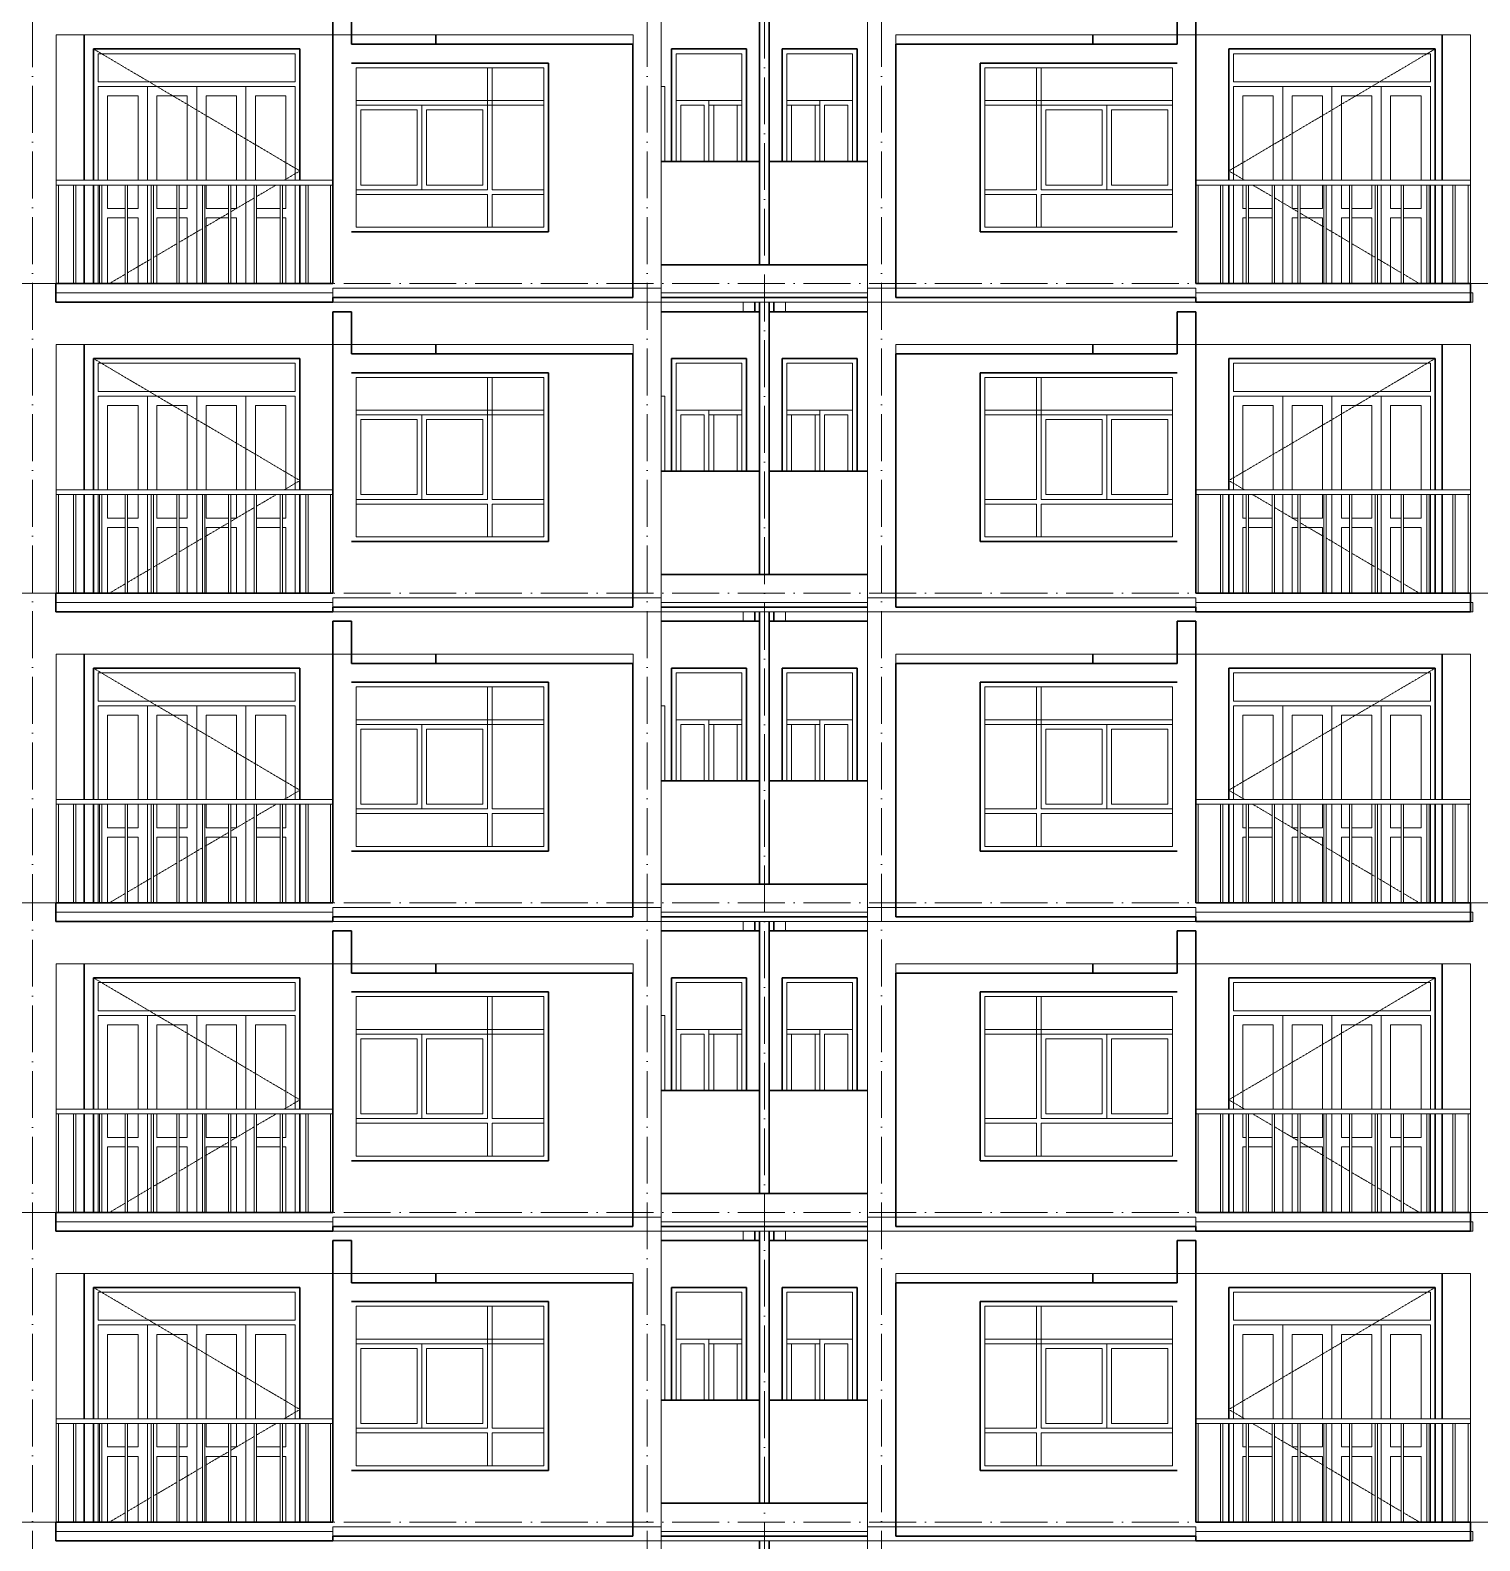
# Model space of a CAD drawing. Header units: millimetres. Extents: x -99196 to 12099, y -10111 to 93550.
# Drawn here: x -17026 to -1576, y 38200 to 54300 of the extents above; entities that cross this region are included whole.
import ezdxf

# ---------------------------------------------------------------- set-up
doc = ezdxf.new("R2010")
doc.units = ezdxf.units.MM
doc.linetypes.add('Dash 1_16__2_', pattern=[3.175, 1.5875, -1.5875])
doc.linetypes.add('Grid Line', pattern=[14, 10, -2, 0, -2])
for name, color, linetype, lineweight in [('CUA', 31, 'Continuous', 9), ('NET CAT', 3, 'Continuous', 5), ('NET CATConcrete', 3, 'Continuous', 5), ('NET THAY 1', 41, 'Continuous', 5), ('NET THAY 2', 55, 'Continuous', 5), ('NET-THAY', 2, 'Continuous', 15), ('TRUC', 225, 'Continuous', 5)]:
    doc.layers.add(name, color=color, linetype=linetype, lineweight=lineweight)

# ---------------------------------------------------------------- blocks, each defined once
blk = doc.blocks.new('ALC1807-ASCENT PLAZA-TANG DIEN HINH-TANG 5_rvt-5-MẶT ĐỨNG 14-1')
at = {"layer": 'NET-THAY', "color": 50, "lineweight": 35}
for p, q in [((-9251, 35300), (-9251, 38200)), ((-9151, 38200), (-9151, 35300))]:
    blk.add_line(p, q, dxfattribs=at)
blk = doc.blocks.new('CUA LO GIA - DB6-60239-MẶT ĐỨNG 14-1')
at = {"layer": 'CUA', "color": 90, "linetype": 'Dash 1_16__2_'}
for p, q in [((-4251, 23100), (-2051, 24400)), ((-4251, 23100), (-4081, 23000)), ((-3997, 22950), (-3789, 22828)), ((-3764, 22813), (-3514, 22665)), ((-3489, 22650), (-3239, 22503)), ((-3214, 22488), (-2964, 22340)), ((-2939, 22325), (-2689, 22178)), ((-2664, 22163), (-2414, 22015)), ((-2389, 22000), (-2220, 21900))]:
    blk.add_line(p, q, dxfattribs=at)
at = {"layer": 'CUA', "color": 90}
for p, q in [((-2051, 24400), (-4251, 24400)), ((-4251, 24400), (-4251, 23000)), ((-4201, 24050), (-4201, 24350)), ((-4201, 24350), (-2101, 24350)), ((-2101, 24350), (-2101, 24050)), ((-2051, 23000), (-2051, 24400)), ((-2101, 24050), (-4201, 24050)), ((-4201, 24000), (-2101, 24000)), ((-4201, 23000), (-4201, 24000)), ((-3676, 23000), (-3676, 24000)), ((-3151, 24000), (-3676, 24000)), ((-3151, 24000), (-3151, 23000)), ((-2626, 24000), (-3151, 24000)), ((-3151, 23000), (-3151, 24000)), ((-2626, 24000), (-2626, 23000)), ((-2101, 24000), (-2101, 23000)), ((-4101, 23900), (-4101, 23000)), ((-4101, 23900), (-3776, 23900)), ((-3776, 23000), (-3776, 23900)), ((-3576, 23900), (-3251, 23900)), ((-3576, 23900), (-3576, 23000)), ((-3251, 23000), (-3251, 23900)), ((-3051, 23900), (-3051, 23000)), ((-3051, 23900), (-2726, 23900)), ((-2726, 23000), (-2726, 23900)), ((-2526, 23900), (-2201, 23900)), ((-2526, 23900), (-2526, 23000)), ((-2201, 23000), (-2201, 23900)), ((-4251, 22950), (-4251, 21900)), ((-4201, 21900), (-4201, 22950)), ((-4101, 22950), (-4101, 22700)), ((-3676, 21900), (-3676, 22950)), ((-3576, 22950), (-3576, 22700)), ((-3251, 22700), (-3251, 22950)), ((-3151, 22950), (-3151, 21900)), ((-3151, 21900), (-3151, 22950)), ((-3051, 22950), (-3051, 22700)), ((-2726, 22700), (-2726, 22950)), ((-2626, 22950), (-2626, 21900)), ((-2526, 22950), (-2526, 22700)), ((-2201, 22700), (-2201, 22950)), ((-2101, 22950), (-2101, 21900)), ((-2051, 21900), (-2051, 22950)), ((-4101, 22700), (-4064, 22700)), ((-4064, 22600), (-4101, 22600)), ((-4101, 22600), (-4101, 21900)), ((-4039, 22700), (-3789, 22700)), ((-3789, 22600), (-4039, 22600)), ((-3576, 22700), (-3514, 22700)), ((-3576, 22600), (-3576, 21900)), ((-3514, 22600), (-3576, 22600)), ((-3489, 22700), (-3251, 22700)), ((-3251, 22600), (-3489, 22600)), ((-3251, 21900), (-3251, 22600)), ((-3051, 22700), (-2964, 22700)), ((-2964, 22600), (-3051, 22600)), ((-3051, 22600), (-3051, 21900)), ((-2939, 22700), (-2726, 22700)), ((-2726, 22600), (-2939, 22600)), ((-2726, 21900), (-2726, 22600)), ((-2526, 22700), (-2414, 22700)), ((-2526, 22600), (-2526, 21900)), ((-2414, 22600), (-2526, 22600)), ((-2389, 22700), (-2201, 22700)), ((-2201, 22600), (-2389, 22600)), ((-2201, 21900), (-2201, 22600))]:
    blk.add_line(p, q, dxfattribs=at)
blk = doc.blocks.new('X-PHONG NGU 2 - X-PHONG NGU 2_Recovery_-201132-MẶT ĐỨNG 14-1')
at = {"layer": 'CUA', "color": 90}
for p, q in [((-6851, 24200), (-4851, 24200)), ((-6851, 24200), (-6851, 22500)), ((-6251, 24200), (-6301, 24200)), ((-6301, 22900), (-6301, 24200)), ((-6251, 24200), (-6251, 22900)), ((-4851, 22500), (-4851, 24200)), ((-4851, 23850), (-6851, 23850)), ((-6851, 23850), (-6851, 23800)), ((-4851, 23800), (-4851, 23850)), ((-6851, 23800), (-4851, 23800)), ((-6201, 23750), (-6201, 22950)), ((-6201, 23750), (-5601, 23750)), ((-5601, 22950), (-5601, 23750)), ((-5551, 22900), (-5551, 23800)), ((-4851, 23800), (-5551, 23800)), ((-5501, 23750), (-4901, 23750)), ((-5501, 23750), (-5501, 22950)), ((-4901, 22950), (-4901, 23750)), ((-4851, 23800), (-4851, 22900)), ((-6851, 22900), (-6301, 22900)), ((-6851, 22850), (-6851, 22900)), ((-6251, 22900), (-4851, 22900)), ((-6201, 22950), (-5601, 22950)), ((-4851, 22900), (-5551, 22900)), ((-5501, 22950), (-4901, 22950)), ((-4851, 22900), (-4851, 22850)), ((-6301, 22850), (-6851, 22850)), ((-6301, 22500), (-6301, 22850)), ((-6251, 22850), (-6251, 22500)), ((-4851, 22850), (-6251, 22850)), ((-6851, 22500), (-4851, 22500)), ((-6251, 22500), (-6301, 22500))]:
    blk.add_line(p, q, dxfattribs=at)
blk = doc.blocks.new('X-PHONG NGU 1 - X-PHONG NGU 850-201135-MẶT ĐỨNG 14-1')
at = {"layer": 'CUA', "color": 90}
for p, q in [((-8211, 24400), (-9011, 24400)), ((-9011, 23200), (-9011, 24400)), ((-8961, 24350), (-8961, 23200)), ((-8961, 24350), (-8261, 24350)), ((-8261, 23200), (-8261, 24350)), ((-8211, 24400), (-8211, 23200)), ((-8961, 23850), (-8611, 23850)), ((-8611, 23200), (-8611, 23850)), ((-8261, 23850), (-8611, 23850)), ((-8261, 23850), (-8261, 23200)), ((-8961, 23800), (-8611, 23800)), ((-8911, 23800), (-8911, 23200)), ((-8911, 23800), (-8661, 23800)), ((-8661, 23200), (-8661, 23800)), ((-8561, 23800), (-8311, 23800)), ((-8561, 23800), (-8561, 23200)), ((-8311, 23200), (-8311, 23800))]:
    blk.add_line(p, q, dxfattribs=at)
blk = doc.blocks.new('Railing - 25mm-V356-MẶT ĐỨNG 14-1')
at = {"layer": 'NET THAY 2', "color": 90, "lineweight": 9}
for p, q in [((-1864, 21900), (-1864, 22950)), ((-1839, 21900), (-1839, 22950))]:
    blk.add_line(p, q, dxfattribs=at)
blk = doc.blocks.new('Railing - 25mm-V357-MẶT ĐỨNG 14-1')
at = {"layer": 'NET THAY 2', "color": 90, "lineweight": 9}
blk.add_line((-1701, 21900), (-1701, 22950), dxfattribs=at)
blk = doc.blocks.new('Railing - 25mm-V358-MẶT ĐỨNG 14-1')
at = {"layer": 'NET THAY 2', "color": 90, "lineweight": 9}
blk.add_line((-4577, 21900), (-4577, 22950), dxfattribs=at)
blk = doc.blocks.new('Railing - Railing-V369-MẶT ĐỨNG 14-1')
for name, p in [('Railing - 25mm-V358-MẶT ĐỨNG 14-1', (0, 3300)), ('Railing - 25mm-V356-MẶT ĐỨNG 14-1', (-2475, 3300)), ('Railing - 25mm-V356-MẶT ĐỨNG 14-1', (-2200, 3300)), ('Railing - 25mm-V356-MẶT ĐỨNG 14-1', (-1925, 3300)), ('Railing - 25mm-V356-MẶT ĐỨNG 14-1', (-1650, 3300)), ('Railing - 25mm-V356-MẶT ĐỨNG 14-1', (-1375, 3300)), ('Railing - 25mm-V356-MẶT ĐỨNG 14-1', (-1100, 3300)), ('Railing - 25mm-V356-MẶT ĐỨNG 14-1', (-825, 3300)), ('Railing - 25mm-V356-MẶT ĐỨNG 14-1', (-550, 3300)), ('Railing - 25mm-V356-MẶT ĐỨNG 14-1', (-275, 3300)), ('Railing - 25mm-V356-MẶT ĐỨNG 14-1', (0, 3300)), ('Railing - 25mm-V357-MẶT ĐỨNG 14-1', (0, 3300))]:
    blk.add_blockref(name, p)
blk = doc.blocks.new('Top Rail Type - Top Rail_Internal_-208136-MẶT ĐỨNG 14-1')
at = {"layer": 'NET THAY 1', "color": 90, "lineweight": 9}
for p, q in [((-1676, 23000), (-4601, 23000)), ((-1676, 22950), (-4601, 22950))]:
    blk.add_line(p, q, dxfattribs=at)
blk = doc.blocks.new('CUA LO GIA - DB6-202766-MẶT ĐỨNG 14-1')
at = {"layer": 'CUA', "color": 90, "linetype": 'Dash 1_16__2_'}
for p, q in [((-14151, 23100), (-16351, 24400)), ((-14151, 23100), (-14320, 23000)), ((-14404, 22950), (-14613, 22827)), ((-14638, 22812), (-14888, 22664)), ((-14913, 22649), (-15163, 22502)), ((-15188, 22487), (-15438, 22339)), ((-15463, 22324), (-15713, 22177)), ((-15738, 22162), (-15988, 22014)), ((-16013, 21999), (-16181, 21900))]:
    blk.add_line(p, q, dxfattribs=at)
at = {"layer": 'CUA', "color": 90}
for p, q in [((-16351, 24400), (-16351, 23000)), ((-14151, 24400), (-16351, 24400)), ((-16301, 24050), (-16301, 24350)), ((-16301, 24350), (-14201, 24350)), ((-14201, 24350), (-14201, 24050)), ((-14151, 23000), (-14151, 24400)), ((-14201, 24050), (-16301, 24050)), ((-16301, 23000), (-16301, 24000)), ((-16301, 24000), (-14201, 24000)), ((-15776, 23000), (-15776, 24000)), ((-15251, 24000), (-15776, 24000)), ((-14726, 24000), (-15251, 24000)), ((-15251, 23000), (-15251, 24000)), ((-15251, 24000), (-15251, 23000)), ((-14726, 24000), (-14726, 23000)), ((-14201, 24000), (-14201, 23000)), ((-16201, 23900), (-16201, 23000)), ((-16201, 23900), (-15876, 23900)), ((-15876, 23000), (-15876, 23900)), ((-15676, 23900), (-15351, 23900)), ((-15676, 23900), (-15676, 23000)), ((-15351, 23000), (-15351, 23900)), ((-15151, 23900), (-15151, 23000)), ((-15151, 23900), (-14826, 23900)), ((-14826, 23000), (-14826, 23900)), ((-14626, 23900), (-14301, 23900)), ((-14626, 23900), (-14626, 23000)), ((-14301, 23000), (-14301, 23900)), ((-16351, 22950), (-16351, 21900)), ((-16301, 21900), (-16301, 22950)), ((-16201, 22950), (-16201, 22700)), ((-15876, 22700), (-15876, 22950)), ((-15776, 21900), (-15776, 22950)), ((-15676, 22950), (-15676, 22700)), ((-15351, 22700), (-15351, 22950)), ((-15251, 21900), (-15251, 22950)), ((-15251, 22950), (-15251, 21900)), ((-15151, 22950), (-15151, 22700)), ((-14826, 22700), (-14826, 22950)), ((-14726, 22950), (-14726, 21900)), ((-14301, 22700), (-14301, 22950)), ((-14201, 22950), (-14201, 21900)), ((-14151, 21900), (-14151, 22950)), ((-16201, 22700), (-16013, 22700)), ((-16013, 22600), (-16201, 22600)), ((-16201, 22600), (-16201, 21900)), ((-15988, 22700), (-15876, 22700)), ((-15876, 22600), (-15988, 22600)), ((-15876, 21900), (-15876, 22600)), ((-15676, 22700), (-15463, 22700)), ((-15676, 22600), (-15676, 21900)), ((-15463, 22600), (-15676, 22600)), ((-15438, 22700), (-15351, 22700)), ((-15351, 22600), (-15438, 22600)), ((-15351, 21900), (-15351, 22600)), ((-15151, 22700), (-14913, 22700)), ((-14913, 22600), (-15151, 22600)), ((-15151, 22600), (-15151, 21900)), ((-14888, 22700), (-14826, 22700)), ((-14826, 22600), (-14888, 22600)), ((-14826, 21900), (-14826, 22600)), ((-14613, 22700), (-14363, 22700)), ((-14363, 22600), (-14613, 22600)), ((-14338, 22700), (-14301, 22700)), ((-14301, 22600), (-14338, 22600)), ((-14301, 21900), (-14301, 22600))]:
    blk.add_line(p, q, dxfattribs=at)
blk = doc.blocks.new('X-PHONG NGU 2 - X-PHONG NGU 2_Recovery_-V359-MẶT ĐỨNG 14-1')
at = {"layer": 'CUA', "color": 90}
for p, q in [((-13551, 24200), (-13551, 22500)), ((-13551, 24200), (-11551, 24200)), ((-12101, 24200), (-12151, 24200)), ((-12151, 22900), (-12151, 24200)), ((-12101, 24200), (-12101, 22900)), ((-11551, 22500), (-11551, 24200)), ((-13551, 23850), (-13551, 23800)), ((-11551, 23850), (-13551, 23850)), ((-11551, 23800), (-11551, 23850)), ((-13551, 23800), (-11551, 23800)), ((-12851, 23800), (-13551, 23800)), ((-13551, 22900), (-13551, 23800)), ((-13501, 23750), (-13501, 22950)), ((-13501, 23750), (-12901, 23750)), ((-12901, 22950), (-12901, 23750)), ((-12851, 23800), (-12851, 22900)), ((-12801, 23750), (-12201, 23750)), ((-12801, 23750), (-12801, 22950)), ((-12201, 22950), (-12201, 23750)), ((-13551, 22900), (-12151, 22900)), ((-13551, 22850), (-13551, 22900)), ((-12851, 22900), (-13551, 22900)), ((-13501, 22950), (-12901, 22950)), ((-12801, 22950), (-12201, 22950)), ((-12101, 22900), (-11551, 22900)), ((-11551, 22900), (-11551, 22850)), ((-12151, 22850), (-13551, 22850)), ((-12151, 22500), (-12151, 22850)), ((-12101, 22850), (-12101, 22500)), ((-11551, 22850), (-12101, 22850)), ((-13551, 22500), (-11551, 22500)), ((-12101, 22500), (-12151, 22500))]:
    blk.add_line(p, q, dxfattribs=at)
blk = doc.blocks.new('X-PHONG NGU 1 - X-PHONG NGU 850-202769-MẶT ĐỨNG 14-1')
at = {"layer": 'CUA', "color": 90}
for p, q in [((-10191, 23200), (-10191, 24400)), ((-9391, 24400), (-10191, 24400)), ((-10141, 24350), (-10141, 23200)), ((-10141, 24350), (-9441, 24350)), ((-9441, 23200), (-9441, 24350)), ((-9391, 24400), (-9391, 23200)), ((-9791, 23850), (-10141, 23850)), ((-10141, 23200), (-10141, 23850)), ((-9791, 23850), (-9791, 23200)), ((-9791, 23850), (-9441, 23850)), ((-10091, 23800), (-10091, 23200)), ((-10091, 23800), (-9841, 23800)), ((-9841, 23200), (-9841, 23800)), ((-9791, 23800), (-9441, 23800)), ((-9741, 23800), (-9491, 23800)), ((-9741, 23800), (-9741, 23200)), ((-9491, 23200), (-9491, 23800))]:
    blk.add_line(p, q, dxfattribs=at)
blk = doc.blocks.new('Railing - Railing-227105-MẶT ĐỨNG 14-1')
at = {"extrusion": (0, 0, -1), "zscale": -1}
for name, p in [('Railing - 25mm-V357-MẶT ĐỨNG 14-1', (18426, 0)), ('Railing - 25mm-V356-MẶT ĐỨNG 14-1', (18402, 0)), ('Railing - 25mm-V356-MẶT ĐỨNG 14-1', (18127, 0)), ('Railing - 25mm-V356-MẶT ĐỨNG 14-1', (17852, 0)), ('Railing - 25mm-V356-MẶT ĐỨNG 14-1', (17577, 0)), ('Railing - 25mm-V356-MẶT ĐỨNG 14-1', (17302, 0)), ('Railing - 25mm-V356-MẶT ĐỨNG 14-1', (17027, 0)), ('Railing - 25mm-V356-MẶT ĐỨNG 14-1', (16752, 0)), ('Railing - 25mm-V356-MẶT ĐỨNG 14-1', (16477, 0)), ('Railing - 25mm-V356-MẶT ĐỨNG 14-1', (16202, 0)), ('Railing - 25mm-V356-MẶT ĐỨNG 14-1', (15927, 0)), ('Railing - 25mm-V358-MẶT ĐỨNG 14-1', (18402, 0))]:
    blk.add_blockref(name, p, dxfattribs=at)
blk = doc.blocks.new('Top Rail Type - Top Rail_Internal_-227106-MẶT ĐỨNG 14-1')
at = {"layer": 'NET THAY 1', "color": 90, "lineweight": 9}
for p, q in [((-13801, 23000), (-16751, 23000)), ((-16751, 22950), (-13801, 22950))]:
    blk.add_line(p, q, dxfattribs=at)
blk = doc.blocks.new('CUA SAN PHOI LUA - CUA SAN PHOI LUA-202767-MẶT ĐỨNG 14-1')
at = {"layer": 'CUA', "color": 90}
for q in [(-10301, 24000), (-10261, 23200)]:
    blk.add_line((-10261, 24000), q, dxfattribs=at)
blk = doc.blocks.new('ALC1807-ASCENT PLAZA-TANG DIEN HINH-TANG 5_rvt-6-MẶT ĐỨNG 14-1')
at = {"layer": 'NET-THAY', "color": 50, "lineweight": 35}
for p, q in [((-13801, 38400), (-13801, 41400)), ((-13801, 41400), (-13601, 41400)), ((-13601, 41400), (-13601, 40950)), ((-9301, 41400), (-10301, 41400)), ((-9301, 41400), (-9301, 41500)), ((-9301, 41400), (-9251, 41400)), ((-9251, 38600), (-9251, 41500)), ((-9151, 41500), (-9151, 38600)), ((-9151, 41400), (-9101, 41400)), ((-9101, 41500), (-9101, 41400)), ((-8101, 41400), (-9101, 41400)), ((-4801, 40950), (-4801, 41400)), ((-4801, 41400), (-4601, 41400)), ((-4601, 41400), (-4601, 38400)), ((-16451, 39500), (-16451, 41050)), ((-16351, 39500), (-16351, 40900)), ((-16351, 40900), (-14151, 40900)), ((-14151, 40900), (-14151, 39500)), ((-10601, 40950), (-13601, 40950)), ((-12701, 41050), (-12701, 40950)), ((-10601, 38250), (-10601, 40950)), ((-10191, 40900), (-9391, 40900)), ((-10191, 39700), (-10191, 40900)), ((-9391, 40900), (-9391, 39700)), ((-9011, 40900), (-8211, 40900)), ((-9011, 39700), (-9011, 40900)), ((-8211, 40900), (-8211, 39700)), ((-4801, 40950), (-7801, 40950)), ((-7801, 40950), (-7801, 38250)), ((-5701, 40950), (-5701, 41050)), ((-4251, 39500), (-4251, 40900)), ((-4251, 40900), (-2051, 40900)), ((-2051, 40900), (-2051, 39500)), ((-1976, 41050), (-1976, 39500)), ((-13601, 40750), (-11501, 40750)), ((-11501, 40750), (-11501, 38950)), ((-6901, 38950), (-6901, 40750)), ((-6901, 40750), (-4801, 40750)), ((-9251, 39700), (-10301, 39700)), ((-8101, 39700), (-9141, 39700)), ((-16451, 38400), (-16451, 39450)), ((-16351, 38400), (-16351, 39450)), ((-14151, 39450), (-14151, 38400)), ((-4251, 38400), (-4251, 39450)), ((-2051, 39450), (-2051, 38400)), ((-1976, 39450), (-1976, 38400)), ((-11501, 38950), (-13601, 38950)), ((-4801, 38950), (-6901, 38950)), ((-9251, 38600), (-10301, 38600)), ((-8101, 38600), (-9251, 38600)), ((-13801, 38400), (-16751, 38400)), ((-16751, 38400), (-16751, 38200)), ((-1676, 38400), (-4601, 38400)), ((-1676, 38200), (-1676, 38400)), ((-16751, 38200), (-13801, 38200)), ((-13601, 38250), (-13801, 38250)), ((-13801, 38200), (-13801, 38250)), ((-13601, 38250), (-10601, 38250)), ((-10301, 38250), (-9251, 38250)), ((-9251, 38250), (-8101, 38250)), ((-7801, 38250), (-4801, 38250)), ((-4601, 38250), (-4801, 38250)), ((-4601, 38250), (-4601, 38200)), ((-4601, 38200), (-1676, 38200))]:
    blk.add_line(p, q, dxfattribs=at)
at = {"color": 50, "lineweight": 35}
for name, p in [('CUA LO GIA - DB6-202766-MẶT ĐỨNG 14-1', (0, 16500)), ('X-PHONG NGU 1 - X-PHONG NGU 850-202769-MẶT ĐỨNG 14-1', (0, 16500)), ('X-PHONG NGU 1 - X-PHONG NGU 850-201135-MẶT ĐỨNG 14-1', (0, 16500)), ('CUA LO GIA - DB6-60239-MẶT ĐỨNG 14-1', (0, 16500)), ('X-PHONG NGU 2 - X-PHONG NGU 2_Recovery_-V359-MẶT ĐỨNG 14-1', (0, 16500)), ('X-PHONG NGU 2 - X-PHONG NGU 2_Recovery_-201132-MẶT ĐỨNG 14-1', (0, 16500)), ('CUA SAN PHOI LUA - CUA SAN PHOI LUA-202767-MẶT ĐỨNG 14-1', (0, 16500)), ('Top Rail Type - Top Rail_Internal_-227106-MẶT ĐỨNG 14-1', (0, 16500)), ('Railing - Railing-227105-MẶT ĐỨNG 14-1', (0, 16500)), ('Top Rail Type - Top Rail_Internal_-208136-MẶT ĐỨNG 14-1', (0, 16500)), ('Railing - Railing-V369-MẶT ĐỨNG 14-1', (0, 13200))]:
    blk.add_blockref(name, p, dxfattribs=at)
blk = doc.blocks.new('ALC1807-ASCENT PLAZA-TANG DIEN HINH-TANG 5_rvt-7-MẶT ĐỨNG 14-1')
at = {"layer": 'NET-THAY', "color": 50, "lineweight": 35}
for p, q in [((-9301, 44700), (-9301, 44800)), ((-9251, 41900), (-9251, 44800)), ((-9151, 44800), (-9151, 41900)), ((-9101, 44800), (-9101, 44700)), ((-13801, 41700), (-13801, 44700)), ((-13801, 44700), (-13601, 44700)), ((-13601, 44700), (-13601, 44250)), ((-9301, 44700), (-10301, 44700)), ((-9301, 44700), (-9251, 44700)), ((-9151, 44700), (-9101, 44700)), ((-8101, 44700), (-9101, 44700)), ((-4801, 44250), (-4801, 44700)), ((-4801, 44700), (-4601, 44700)), ((-4601, 44700), (-4601, 41700)), ((-16451, 42800), (-16451, 44350)), ((-12701, 44350), (-12701, 44250)), ((-5701, 44250), (-5701, 44350)), ((-1976, 44350), (-1976, 42800)), ((-16351, 42800), (-16351, 44200)), ((-16351, 44200), (-14151, 44200)), ((-14151, 44200), (-14151, 42800)), ((-10601, 44250), (-13601, 44250)), ((-10601, 41550), (-10601, 44250)), ((-10191, 44200), (-9391, 44200)), ((-10191, 43000), (-10191, 44200)), ((-9391, 44200), (-9391, 43000)), ((-9011, 44200), (-8211, 44200)), ((-9011, 43000), (-9011, 44200)), ((-8211, 44200), (-8211, 43000)), ((-4801, 44250), (-7801, 44250)), ((-7801, 44250), (-7801, 41550)), ((-4251, 42800), (-4251, 44200)), ((-4251, 44200), (-2051, 44200)), ((-2051, 44200), (-2051, 42800)), ((-13601, 44050), (-11501, 44050)), ((-11501, 44050), (-11501, 42250)), ((-6901, 42250), (-6901, 44050)), ((-6901, 44050), (-4801, 44050)), ((-9251, 43000), (-10301, 43000)), ((-8101, 43000), (-9141, 43000)), ((-16451, 41700), (-16451, 42750)), ((-16351, 41700), (-16351, 42750)), ((-14151, 42750), (-14151, 41700)), ((-4251, 41700), (-4251, 42750)), ((-2051, 42750), (-2051, 41700)), ((-1976, 42750), (-1976, 41700)), ((-11501, 42250), (-13601, 42250)), ((-4801, 42250), (-6901, 42250)), ((-9251, 41900), (-10301, 41900)), ((-8101, 41900), (-9251, 41900)), ((-13801, 41700), (-16751, 41700)), ((-16751, 41700), (-16751, 41500)), ((-1676, 41700), (-4601, 41700)), ((-1676, 41500), (-1676, 41700)), ((-13601, 41550), (-13801, 41550)), ((-13801, 41500), (-13801, 41550)), ((-13601, 41550), (-10601, 41550)), ((-10301, 41550), (-9251, 41550)), ((-9251, 41550), (-8101, 41550)), ((-7801, 41550), (-4801, 41550)), ((-4601, 41550), (-4801, 41550)), ((-4601, 41550), (-4601, 41500)), ((-16751, 41500), (-13801, 41500)), ((-4601, 41500), (-1676, 41500))]:
    blk.add_line(p, q, dxfattribs=at)
at = {"color": 50, "lineweight": 35}
for name, p in [('CUA LO GIA - DB6-202766-MẶT ĐỨNG 14-1', (0, 19800)), ('X-PHONG NGU 1 - X-PHONG NGU 850-202769-MẶT ĐỨNG 14-1', (0, 19800)), ('X-PHONG NGU 1 - X-PHONG NGU 850-201135-MẶT ĐỨNG 14-1', (0, 19800)), ('CUA LO GIA - DB6-60239-MẶT ĐỨNG 14-1', (0, 19800)), ('X-PHONG NGU 2 - X-PHONG NGU 2_Recovery_-V359-MẶT ĐỨNG 14-1', (0, 19800)), ('X-PHONG NGU 2 - X-PHONG NGU 2_Recovery_-201132-MẶT ĐỨNG 14-1', (0, 19800)), ('CUA SAN PHOI LUA - CUA SAN PHOI LUA-202767-MẶT ĐỨNG 14-1', (0, 19800)), ('Top Rail Type - Top Rail_Internal_-227106-MẶT ĐỨNG 14-1', (0, 19800)), ('Railing - Railing-227105-MẶT ĐỨNG 14-1', (0, 19800)), ('Top Rail Type - Top Rail_Internal_-208136-MẶT ĐỨNG 14-1', (0, 19800)), ('Railing - Railing-V369-MẶT ĐỨNG 14-1', (0, 16500))]:
    blk.add_blockref(name, p, dxfattribs=at)
blk = doc.blocks.new('ALC1807-ASCENT PLAZA-TANG DIEN HINH-TANG 5_rvt-8-MẶT ĐỨNG 14-1')
at = {"layer": 'NET-THAY', "color": 50, "lineweight": 35}
for p, q in [((-13801, 45000), (-13801, 48000)), ((-13801, 48000), (-13601, 48000)), ((-13601, 48000), (-13601, 47550)), ((-9301, 48000), (-10301, 48000)), ((-9301, 48000), (-9301, 48100)), ((-9301, 48000), (-9251, 48000)), ((-9251, 45200), (-9251, 48100)), ((-9151, 48100), (-9151, 45200)), ((-9151, 48000), (-9101, 48000)), ((-9101, 48100), (-9101, 48000)), ((-8101, 48000), (-9101, 48000)), ((-4801, 47550), (-4801, 48000)), ((-4801, 48000), (-4601, 48000)), ((-4601, 48000), (-4601, 45000)), ((-16451, 46100), (-16451, 47650)), ((-16351, 46100), (-16351, 47500)), ((-16351, 47500), (-14151, 47500)), ((-14151, 47500), (-14151, 46100)), ((-10601, 47550), (-13601, 47550)), ((-12701, 47650), (-12701, 47550)), ((-10601, 44850), (-10601, 47550)), ((-10191, 47500), (-9391, 47500)), ((-10191, 46300), (-10191, 47500)), ((-9391, 47500), (-9391, 46300)), ((-9011, 47500), (-8211, 47500)), ((-9011, 46300), (-9011, 47500)), ((-8211, 47500), (-8211, 46300)), ((-4801, 47550), (-7801, 47550)), ((-7801, 47550), (-7801, 44850)), ((-5701, 47550), (-5701, 47650)), ((-4251, 46100), (-4251, 47500)), ((-4251, 47500), (-2051, 47500)), ((-2051, 47500), (-2051, 46100)), ((-1976, 47650), (-1976, 46100)), ((-13601, 47350), (-11501, 47350)), ((-11501, 47350), (-11501, 45550)), ((-6901, 45550), (-6901, 47350)), ((-6901, 47350), (-4801, 47350)), ((-9251, 46300), (-10301, 46300)), ((-8101, 46300), (-9141, 46300)), ((-16451, 45000), (-16451, 46050)), ((-16351, 45000), (-16351, 46050)), ((-14151, 46050), (-14151, 45000)), ((-4251, 45000), (-4251, 46050)), ((-2051, 46050), (-2051, 45000)), ((-1976, 46050), (-1976, 45000)), ((-11501, 45550), (-13601, 45550)), ((-4801, 45550), (-6901, 45550)), ((-9251, 45200), (-10301, 45200)), ((-8101, 45200), (-9251, 45200)), ((-13801, 45000), (-16751, 45000)), ((-16751, 45000), (-16751, 44800)), ((-1676, 45000), (-4601, 45000)), ((-1676, 44800), (-1676, 45000)), ((-16751, 44800), (-13801, 44800)), ((-13601, 44850), (-13801, 44850)), ((-13801, 44800), (-13801, 44850)), ((-13601, 44850), (-10601, 44850)), ((-10301, 44850), (-9251, 44850)), ((-9251, 44850), (-8101, 44850)), ((-7801, 44850), (-4801, 44850)), ((-4601, 44850), (-4801, 44850)), ((-4601, 44850), (-4601, 44800)), ((-4601, 44800), (-1676, 44800))]:
    blk.add_line(p, q, dxfattribs=at)
at = {"color": 50, "lineweight": 35}
for name, p in [('CUA LO GIA - DB6-202766-MẶT ĐỨNG 14-1', (0, 23100)), ('X-PHONG NGU 1 - X-PHONG NGU 850-202769-MẶT ĐỨNG 14-1', (0, 23100)), ('X-PHONG NGU 1 - X-PHONG NGU 850-201135-MẶT ĐỨNG 14-1', (0, 23100)), ('CUA LO GIA - DB6-60239-MẶT ĐỨNG 14-1', (0, 23100)), ('X-PHONG NGU 2 - X-PHONG NGU 2_Recovery_-V359-MẶT ĐỨNG 14-1', (0, 23100)), ('X-PHONG NGU 2 - X-PHONG NGU 2_Recovery_-201132-MẶT ĐỨNG 14-1', (0, 23100)), ('CUA SAN PHOI LUA - CUA SAN PHOI LUA-202767-MẶT ĐỨNG 14-1', (0, 23100)), ('Top Rail Type - Top Rail_Internal_-227106-MẶT ĐỨNG 14-1', (0, 23100)), ('Railing - Railing-227105-MẶT ĐỨNG 14-1', (0, 23100)), ('Top Rail Type - Top Rail_Internal_-208136-MẶT ĐỨNG 14-1', (0, 23100)), ('Railing - Railing-V369-MẶT ĐỨNG 14-1', (0, 19800))]:
    blk.add_blockref(name, p, dxfattribs=at)
blk = doc.blocks.new('ALC1807-ASCENT PLAZA-TANG DIEN HINH-TANG 5_rvt-9-MẶT ĐỨNG 14-1')
at = {"layer": 'NET-THAY', "color": 50, "lineweight": 35}
for p, q in [((-9301, 51300), (-9301, 51400)), ((-9251, 48500), (-9251, 51400)), ((-9151, 51400), (-9151, 48500)), ((-9101, 51400), (-9101, 51300)), ((-13801, 48300), (-13801, 51300)), ((-13801, 51300), (-13601, 51300)), ((-13601, 51300), (-13601, 50850)), ((-9301, 51300), (-10301, 51300)), ((-9301, 51300), (-9251, 51300)), ((-9151, 51300), (-9101, 51300)), ((-8101, 51300), (-9101, 51300)), ((-4801, 50850), (-4801, 51300)), ((-4801, 51300), (-4601, 51300)), ((-4601, 51300), (-4601, 48300)), ((-16451, 49400), (-16451, 50950)), ((-12701, 50950), (-12701, 50850)), ((-5701, 50850), (-5701, 50950)), ((-1976, 50950), (-1976, 49400)), ((-16351, 49400), (-16351, 50800)), ((-16351, 50800), (-14151, 50800)), ((-14151, 50800), (-14151, 49400)), ((-10601, 50850), (-13601, 50850)), ((-10601, 48150), (-10601, 50850)), ((-10191, 50800), (-9391, 50800)), ((-10191, 49600), (-10191, 50800)), ((-9391, 50800), (-9391, 49600)), ((-9011, 50800), (-8211, 50800)), ((-9011, 49600), (-9011, 50800)), ((-8211, 50800), (-8211, 49600)), ((-4801, 50850), (-7801, 50850)), ((-7801, 50850), (-7801, 48150)), ((-4251, 49400), (-4251, 50800)), ((-4251, 50800), (-2051, 50800)), ((-2051, 50800), (-2051, 49400)), ((-13601, 50650), (-11501, 50650)), ((-11501, 50650), (-11501, 48850)), ((-6901, 48850), (-6901, 50650)), ((-6901, 50650), (-4801, 50650)), ((-9251, 49600), (-10301, 49600)), ((-8101, 49600), (-9141, 49600)), ((-16451, 48300), (-16451, 49350)), ((-16351, 48300), (-16351, 49350)), ((-14151, 49350), (-14151, 48300)), ((-4251, 48300), (-4251, 49350)), ((-2051, 49350), (-2051, 48300)), ((-1976, 49350), (-1976, 48300)), ((-11501, 48850), (-13601, 48850)), ((-4801, 48850), (-6901, 48850)), ((-9251, 48500), (-10301, 48500)), ((-8101, 48500), (-9251, 48500)), ((-13801, 48300), (-16751, 48300)), ((-16751, 48300), (-16751, 48100)), ((-13601, 48150), (-13801, 48150)), ((-13801, 48100), (-13801, 48150)), ((-13601, 48150), (-10601, 48150)), ((-10301, 48150), (-9251, 48150)), ((-9251, 48150), (-8101, 48150)), ((-7801, 48150), (-4801, 48150)), ((-4601, 48150), (-4801, 48150)), ((-1676, 48300), (-4601, 48300)), ((-4601, 48150), (-4601, 48100)), ((-1676, 48100), (-1676, 48300)), ((-16751, 48100), (-13801, 48100)), ((-4601, 48100), (-1676, 48100))]:
    blk.add_line(p, q, dxfattribs=at)
at = {"color": 50, "lineweight": 35}
for name, p in [('CUA LO GIA - DB6-202766-MẶT ĐỨNG 14-1', (0, 26400)), ('X-PHONG NGU 1 - X-PHONG NGU 850-202769-MẶT ĐỨNG 14-1', (0, 26400)), ('X-PHONG NGU 1 - X-PHONG NGU 850-201135-MẶT ĐỨNG 14-1', (0, 26400)), ('CUA LO GIA - DB6-60239-MẶT ĐỨNG 14-1', (0, 26400)), ('X-PHONG NGU 2 - X-PHONG NGU 2_Recovery_-V359-MẶT ĐỨNG 14-1', (0, 26400)), ('X-PHONG NGU 2 - X-PHONG NGU 2_Recovery_-201132-MẶT ĐỨNG 14-1', (0, 26400)), ('CUA SAN PHOI LUA - CUA SAN PHOI LUA-202767-MẶT ĐỨNG 14-1', (0, 26400)), ('Top Rail Type - Top Rail_Internal_-227106-MẶT ĐỨNG 14-1', (0, 26400)), ('Railing - Railing-227105-MẶT ĐỨNG 14-1', (0, 26400)), ('Top Rail Type - Top Rail_Internal_-208136-MẶT ĐỨNG 14-1', (0, 26400)), ('Railing - Railing-V369-MẶT ĐỨNG 14-1', (0, 23100))]:
    blk.add_blockref(name, p, dxfattribs=at)
blk = doc.blocks.new('CUA LO GIA - DB6-V370-MẶT ĐỨNG 14-1')
at = {"layer": 'CUA', "color": 90, "linetype": 'Dash 1_16__2_'}
for p, q in [((-14151, 52800), (-16351, 54100)), ((-14404, 52650), (-14613, 52527)), ((-14151, 52800), (-14320, 52700)), ((-14638, 52512), (-14888, 52364)), ((-14915, 52348), (-15163, 52202)), ((-15188, 52187), (-15438, 52039)), ((-15463, 52024), (-15713, 51877)), ((-15738, 51862), (-15988, 51714)), ((-16013, 51699), (-16181, 51600))]:
    blk.add_line(p, q, dxfattribs=at)
at = {"layer": 'CUA', "color": 90}
for p, q in [((-16351, 54100), (-16351, 52700)), ((-14151, 54100), (-16351, 54100)), ((-14151, 52700), (-14151, 54100)), ((-16301, 53750), (-16301, 54050)), ((-16301, 54050), (-14201, 54050)), ((-14201, 54050), (-14201, 53750)), ((-14201, 53750), (-16301, 53750)), ((-16301, 52700), (-16301, 53700)), ((-16301, 53700), (-14201, 53700)), ((-15776, 52700), (-15776, 53700)), ((-15251, 53700), (-15776, 53700)), ((-14726, 53700), (-15251, 53700)), ((-15251, 52700), (-15251, 53700)), ((-15251, 53700), (-15251, 52700)), ((-14726, 53700), (-14726, 52700)), ((-14201, 53700), (-14201, 52700)), ((-16201, 53600), (-16201, 52700)), ((-16201, 53600), (-15876, 53600)), ((-15876, 52700), (-15876, 53600)), ((-15676, 53600), (-15351, 53600)), ((-15676, 53600), (-15676, 52700)), ((-15351, 52700), (-15351, 53600)), ((-15151, 53600), (-15151, 52700)), ((-15151, 53600), (-14826, 53600)), ((-14826, 52700), (-14826, 53600)), ((-14626, 53600), (-14301, 53600)), ((-14626, 53600), (-14626, 52700)), ((-14301, 52700), (-14301, 53600)), ((-16351, 52650), (-16351, 51600)), ((-16301, 51600), (-16301, 52650)), ((-16201, 52650), (-16201, 52400)), ((-15876, 52400), (-15876, 52650)), ((-15776, 51600), (-15776, 52650)), ((-15676, 52650), (-15676, 52400)), ((-15351, 52400), (-15351, 52650)), ((-15251, 51600), (-15251, 52650)), ((-15251, 52650), (-15251, 51600)), ((-15151, 52650), (-15151, 52400)), ((-14826, 52400), (-14826, 52650)), ((-14726, 52650), (-14726, 51600)), ((-14301, 52400), (-14301, 52650)), ((-14201, 52650), (-14201, 51600)), ((-14151, 51600), (-14151, 52650)), ((-16201, 52400), (-16013, 52400)), ((-15988, 52400), (-15876, 52400)), ((-15676, 52400), (-15463, 52400)), ((-15438, 52400), (-15351, 52400)), ((-15151, 52400), (-14913, 52400)), ((-14888, 52400), (-14826, 52400)), ((-14613, 52400), (-14363, 52400)), ((-14338, 52400), (-14301, 52400)), ((-16013, 52300), (-16201, 52300)), ((-16201, 52300), (-16201, 51600)), ((-15876, 52300), (-15988, 52300)), ((-15876, 51600), (-15876, 52300)), ((-15676, 52300), (-15676, 51600)), ((-15463, 52300), (-15676, 52300)), ((-15351, 52300), (-15438, 52300)), ((-15351, 51600), (-15351, 52300)), ((-14913, 52300), (-15151, 52300)), ((-15151, 52300), (-15151, 51600)), ((-14826, 52300), (-14888, 52300)), ((-14826, 51600), (-14826, 52300)), ((-14363, 52300), (-14613, 52300)), ((-14301, 52300), (-14338, 52300)), ((-14301, 51600), (-14301, 52300))]:
    blk.add_line(p, q, dxfattribs=at)
blk = doc.blocks.new('ALC1807-ASCENT PLAZA-TANG DIEN HINH-TANG 5_rvt-10-MẶT ĐỨNG 14-1')
at = {"layer": 'NET-THAY', "color": 50, "lineweight": 35}
for p, q in [((-13801, 51600), (-13801, 54600)), ((-13601, 54600), (-13601, 54150)), ((-9251, 51800), (-9251, 54700)), ((-9151, 54700), (-9151, 51800)), ((-4801, 54150), (-4801, 54600)), ((-4601, 54600), (-4601, 51600)), ((-16451, 52700), (-16451, 54250)), ((-16351, 52700), (-16351, 54100)), ((-16351, 54100), (-14151, 54100)), ((-14151, 54100), (-14151, 52700)), ((-10601, 54150), (-13601, 54150)), ((-12701, 54250), (-12701, 54150)), ((-10601, 51450), (-10601, 54150)), ((-10191, 54100), (-9391, 54100)), ((-10191, 52900), (-10191, 54100)), ((-9391, 54100), (-9391, 52900)), ((-9011, 54100), (-8211, 54100)), ((-9011, 52900), (-9011, 54100)), ((-8211, 54100), (-8211, 52900)), ((-4801, 54150), (-7801, 54150)), ((-7801, 54150), (-7801, 51450)), ((-5701, 54150), (-5701, 54250)), ((-4251, 52700), (-4251, 54100)), ((-4251, 54100), (-2051, 54100)), ((-2051, 54100), (-2051, 52700)), ((-1976, 54250), (-1976, 52700)), ((-13601, 53950), (-11501, 53950)), ((-11501, 53950), (-11501, 52150)), ((-6901, 52150), (-6901, 53950)), ((-6901, 53950), (-4801, 53950)), ((-9251, 52900), (-10301, 52900)), ((-8101, 52900), (-9141, 52900)), ((-16451, 51600), (-16451, 52650)), ((-16351, 51600), (-16351, 52650)), ((-14151, 52650), (-14151, 51600)), ((-4251, 51600), (-4251, 52650)), ((-2051, 52650), (-2051, 51600)), ((-1976, 52650), (-1976, 51600)), ((-11501, 52150), (-13601, 52150)), ((-4801, 52150), (-6901, 52150)), ((-9251, 51800), (-10301, 51800)), ((-8101, 51800), (-9251, 51800)), ((-13801, 51600), (-16751, 51600)), ((-16751, 51600), (-16751, 51400)), ((-1676, 51600), (-4601, 51600)), ((-1676, 51400), (-1676, 51600)), ((-16751, 51400), (-13801, 51400)), ((-13601, 51450), (-13801, 51450)), ((-13801, 51400), (-13801, 51450)), ((-13601, 51450), (-10601, 51450)), ((-10301, 51450), (-9251, 51450)), ((-9251, 51450), (-8101, 51450)), ((-7801, 51450), (-4801, 51450)), ((-4601, 51450), (-4801, 51450)), ((-4601, 51450), (-4601, 51400)), ((-4601, 51400), (-1676, 51400))]:
    blk.add_line(p, q, dxfattribs=at)
at = {"color": 50, "lineweight": 35}
for name, p in [('CUA LO GIA - DB6-V370-MẶT ĐỨNG 14-1', (0, 0)), ('X-PHONG NGU 1 - X-PHONG NGU 850-202769-MẶT ĐỨNG 14-1', (0, 29700)), ('X-PHONG NGU 1 - X-PHONG NGU 850-201135-MẶT ĐỨNG 14-1', (0, 29700)), ('CUA LO GIA - DB6-60239-MẶT ĐỨNG 14-1', (0, 29700)), ('X-PHONG NGU 2 - X-PHONG NGU 2_Recovery_-V359-MẶT ĐỨNG 14-1', (0, 29700)), ('X-PHONG NGU 2 - X-PHONG NGU 2_Recovery_-201132-MẶT ĐỨNG 14-1', (0, 29700)), ('CUA SAN PHOI LUA - CUA SAN PHOI LUA-202767-MẶT ĐỨNG 14-1', (0, 29700)), ('Top Rail Type - Top Rail_Internal_-227106-MẶT ĐỨNG 14-1', (0, 29700)), ('Railing - Railing-227105-MẶT ĐỨNG 14-1', (0, 29700)), ('Top Rail Type - Top Rail_Internal_-208136-MẶT ĐỨNG 14-1', (0, 29700)), ('Railing - Railing-V369-MẶT ĐỨNG 14-1', (0, 26400))]:
    blk.add_blockref(name, p, dxfattribs=at)

msp = doc.modelspace()

# ---------------------------------------------------------------- linework, layer by layer
at = {"layer": 'NET CAT'}
for p, q in [((-10300.5, 54700), (-10300.5, 51550)), ((-8100.5, 51550), (-8100.5, 54700)), ((-16750.5, 51500), (-16750.5, 54250)), ((-10600.5, 51550), (-10600.5, 54250)), ((-7800.5, 54250), (-7800.5, 51550)), ((-1675.5, 51500), (-1675.5, 54250)), ((-10300.5, 51550), (-10600.5, 51550)), ((-7800.5, 51550), (-8100.5, 51550)), ((-16750.5, 51400), (-16750.5, 51500)), ((-10600.5, 51400), (-10300.5, 51400)), ((-10300.5, 51400), (-10300.5, 48250)), ((-9425.5, 51300), (-9425.5, 51400)), ((-8975.5, 51400), (-8975.5, 51300)), ((-8100.5, 51400), (-7800.5, 51400)), ((-8100.5, 48250), (-8100.5, 51400)), ((-1675.5, 51500), (-1650.5, 51500)), ((-1650.5, 51400), (-1675.5, 51400)), ((-1650.5, 51500), (-1650.5, 51400)), ((-16750.5, 48200), (-16750.5, 50950)), ((-10600.5, 48250), (-10600.5, 50950)), ((-7800.5, 50950), (-7800.5, 48250)), ((-1675.5, 48200), (-1675.5, 50950)), ((-16750.5, 48100), (-16750.5, 48200)), ((-10300.5, 48250), (-10600.5, 48250)), ((-7800.5, 48250), (-8100.5, 48250)), ((-1675.5, 48200), (-1650.5, 48200)), ((-1650.5, 48200), (-1650.5, 48100)), ((-10600.5, 48100), (-10300.5, 48100)), ((-10300.5, 48100), (-10300.5, 44950)), ((-9425.5, 48000), (-9425.5, 48100)), ((-8975.5, 48100), (-8975.5, 48000)), ((-8100.5, 48100), (-7800.5, 48100)), ((-8100.5, 44950), (-8100.5, 48100)), ((-1650.5, 48100), (-1675.5, 48100)), ((-16750.5, 44900), (-16750.5, 47650)), ((-10600.5, 44950), (-10600.5, 47650)), ((-7800.5, 47650), (-7800.5, 44950)), ((-1675.5, 44900), (-1675.5, 47650)), ((-10300.5, 44950), (-10600.5, 44950)), ((-7800.5, 44950), (-8100.5, 44950)), ((-16750.5, 44800), (-16750.5, 44900)), ((-10600.5, 44800), (-10300.5, 44800)), ((-10300.5, 44800), (-10300.5, 41650)), ((-9425.5, 44700), (-9425.5, 44800)), ((-8975.5, 44800), (-8975.5, 44700)), ((-8100.5, 44800), (-7800.5, 44800)), ((-8100.5, 41650), (-8100.5, 44800)), ((-1675.5, 44900), (-1650.5, 44900)), ((-1650.5, 44800), (-1675.5, 44800)), ((-1650.5, 44900), (-1650.5, 44800)), ((-16750.5, 41600), (-16750.5, 44350)), ((-10600.5, 41650), (-10600.5, 44350)), ((-7800.5, 44350), (-7800.5, 41650)), ((-1675.5, 41600), (-1675.5, 44350)), ((-16750.5, 41500), (-16750.5, 41600)), ((-10300.5, 41650), (-10600.5, 41650)), ((-7800.5, 41650), (-8100.5, 41650)), ((-1675.5, 41600), (-1650.5, 41600)), ((-1650.5, 41600), (-1650.5, 41500)), ((-10600.5, 41500), (-10300.5, 41500)), ((-10300.5, 41500), (-10300.5, 38350)), ((-9425.5, 41400), (-9425.5, 41500)), ((-8975.5, 41500), (-8975.5, 41400)), ((-8100.5, 41500), (-7800.5, 41500)), ((-8100.5, 38350), (-8100.5, 41500)), ((-1650.5, 41500), (-1675.5, 41500)), ((-16750.5, 38300), (-16750.5, 41050)), ((-10600.5, 38350), (-10600.5, 41050)), ((-7800.5, 41050), (-7800.5, 38350)), ((-1675.5, 38300), (-1675.5, 41050)), ((-10300.5, 38350), (-10600.5, 38350)), ((-7800.5, 38350), (-8100.5, 38350)), ((-16750.5, 38200), (-16750.5, 38300)), ((-10600.5, 38200), (-10300.5, 38200)), ((-10300.5, 38200), (-10300.5, 35050)), ((-8100.5, 38200), (-7800.5, 38200)), ((-8100.5, 35050), (-8100.5, 38200)), ((-1675.5, 38300), (-1650.5, 38300)), ((-1650.5, 38200), (-1675.5, 38200)), ((-1650.5, 38300), (-1650.5, 38200))]:
    msp.add_line(p, q, dxfattribs=at)
at = {"layer": 'NET CATConcrete'}
for p, q in [((-13800.5, 54250), (-16750.5, 54250)), ((-10600.5, 54250), (-13800.5, 54250)), ((-4600.5, 54250), (-7800.5, 54250)), ((-1675.5, 54250), (-4600.5, 54250)), ((-13800.5, 51400), (-16750.5, 51400)), ((-10600.5, 51400), (-13800.5, 51400)), ((-4600.5, 51400), (-7800.5, 51400)), ((-1675.5, 51400), (-4600.5, 51400)), ((-13800.5, 50950), (-16750.5, 50950)), ((-10600.5, 50950), (-13800.5, 50950)), ((-4600.5, 50950), (-7800.5, 50950)), ((-1675.5, 50950), (-4600.5, 50950)), ((-13800.5, 48100), (-16750.5, 48100)), ((-10600.5, 48100), (-13800.5, 48100)), ((-4600.5, 48100), (-7800.5, 48100)), ((-1675.5, 48100), (-4600.5, 48100)), ((-13800.5, 47650), (-16750.5, 47650)), ((-10600.5, 47650), (-13800.5, 47650)), ((-4600.5, 47650), (-7800.5, 47650)), ((-1675.5, 47650), (-4600.5, 47650)), ((-13800.5, 44800), (-16750.5, 44800)), ((-10600.5, 44800), (-13800.5, 44800)), ((-4600.5, 44800), (-7800.5, 44800)), ((-1675.5, 44800), (-4600.5, 44800)), ((-13800.5, 44350), (-16750.5, 44350)), ((-10600.5, 44350), (-13800.5, 44350)), ((-4600.5, 44350), (-7800.5, 44350)), ((-1675.5, 44350), (-4600.5, 44350)), ((-13800.5, 41500), (-16750.5, 41500)), ((-10600.5, 41500), (-13800.5, 41500)), ((-4600.5, 41500), (-7800.5, 41500)), ((-1675.5, 41500), (-4600.5, 41500)), ((-13800.5, 41050), (-16750.5, 41050)), ((-10600.5, 41050), (-13800.5, 41050)), ((-4600.5, 41050), (-7800.5, 41050)), ((-1675.5, 41050), (-4600.5, 41050)), ((-13800.5, 38200), (-16750.5, 38200)), ((-10600.5, 38200), (-13800.5, 38200)), ((-4600.5, 38200), (-7800.5, 38200)), ((-1675.5, 38200), (-4600.5, 38200))]:
    msp.add_line(p, q, dxfattribs=at)
at = {"layer": 'NET-THAY', "lineweight": 9}
for p, q in [((-13800.5, 51550), (-10300.5, 51550)), ((-13800.5, 51550), (-13800.5, 51400)), ((-10300.5, 51550), (-10300.5, 51400)), ((-8100.5, 51550), (-4600.5, 51550)), ((-8100.5, 51550), (-8100.5, 51400)), ((-4600.5, 51550), (-4600.5, 51400)), ((-16750.5, 51500), (-13800.5, 51500)), ((-16750.5, 51400), (-16750.5, 51500)), ((-1650.5, 51400), (-16750.5, 51400)), ((-10300.5, 51500), (-8100.5, 51500)), ((-4600.5, 51500), (-1650.5, 51500)), ((-1650.5, 51400), (-1650.5, 51500)), ((-16750.5, 48200), (-13800.5, 48200)), ((-16750.5, 48100), (-16750.5, 48200)), ((-13800.5, 48250), (-10300.5, 48250)), ((-13800.5, 48250), (-13800.5, 48100)), ((-10300.5, 48250), (-10300.5, 48100)), ((-10300.5, 48200), (-8100.5, 48200)), ((-8100.5, 48250), (-4600.5, 48250)), ((-8100.5, 48250), (-8100.5, 48100)), ((-4600.5, 48250), (-4600.5, 48100)), ((-4600.5, 48200), (-1650.5, 48200)), ((-1650.5, 48100), (-1650.5, 48200)), ((-1650.5, 48100), (-16750.5, 48100)), ((-13800.5, 44950), (-10300.5, 44950)), ((-13800.5, 44950), (-13800.5, 44800)), ((-10300.5, 44950), (-10300.5, 44800)), ((-8100.5, 44950), (-4600.5, 44950)), ((-8100.5, 44950), (-8100.5, 44800)), ((-4600.5, 44950), (-4600.5, 44800)), ((-16750.5, 44900), (-13800.5, 44900)), ((-16750.5, 44800), (-16750.5, 44900)), ((-1650.5, 44800), (-16750.5, 44800)), ((-10300.5, 44900), (-8100.5, 44900)), ((-4600.5, 44900), (-1650.5, 44900)), ((-1650.5, 44800), (-1650.5, 44900)), ((-16750.5, 41600), (-13800.5, 41600)), ((-16750.5, 41500), (-16750.5, 41600)), ((-13800.5, 41650), (-10300.5, 41650)), ((-13800.5, 41650), (-13800.5, 41500)), ((-10300.5, 41650), (-10300.5, 41500)), ((-10300.5, 41600), (-8100.5, 41600)), ((-8100.5, 41650), (-4600.5, 41650)), ((-8100.5, 41650), (-8100.5, 41500)), ((-4600.5, 41650), (-4600.5, 41500)), ((-4600.5, 41600), (-1650.5, 41600)), ((-1650.5, 41500), (-1650.5, 41600)), ((-1650.5, 41500), (-16750.5, 41500)), ((-13800.5, 38350), (-10300.5, 38350)), ((-13800.5, 38350), (-13800.5, 38200)), ((-10300.5, 38350), (-10300.5, 38200)), ((-8100.5, 38350), (-4600.5, 38350)), ((-8100.5, 38350), (-8100.5, 38200)), ((-4600.5, 38350), (-4600.5, 38200)), ((-16750.5, 38300), (-13800.5, 38300)), ((-16750.5, 38200), (-16750.5, 38300)), ((-1650.5, 38200), (-16750.5, 38200)), ((-10300.5, 38300), (-8100.5, 38300)), ((-4600.5, 38300), (-1650.5, 38300)), ((-1650.5, 38200), (-1650.5, 38300))]:
    msp.add_line(p, q, dxfattribs=at)
at = {"layer": 'TRUC', "linetype": 'Grid Line', "ltscale": 50}
for p, q in [((-17000.5, -4900.6), (-17000.5, 91838.4)), ((-10450.5, -4900), (-10450.5, 91838.4)), ((-9200.5, -6911.3), (-9200.5, 91838.4)), ((-7950.5, -4900), (-7950.5, 91838.4)), ((-99096.4, 51600), (11999.5, 51600)), ((-99096.4, 48300), (11999.5, 48300)), ((-99096.4, 45000), (11999.5, 45000)), ((-99096.4, 41700), (11999.5, 41700)), ((-99096.4, 38400), (11999.5, 38400))]:
    msp.add_line(p, q, dxfattribs=at)

# ---------------------------------------------------------------- block references
at = {"lineweight": 5}
for name in ['ALC1807-ASCENT PLAZA-TANG DIEN HINH-TANG 5_rvt-10-MẶT ĐỨNG 14-1', 'ALC1807-ASCENT PLAZA-TANG DIEN HINH-TANG 5_rvt-9-MẶT ĐỨNG 14-1', 'ALC1807-ASCENT PLAZA-TANG DIEN HINH-TANG 5_rvt-8-MẶT ĐỨNG 14-1', 'ALC1807-ASCENT PLAZA-TANG DIEN HINH-TANG 5_rvt-7-MẶT ĐỨNG 14-1', 'ALC1807-ASCENT PLAZA-TANG DIEN HINH-TANG 5_rvt-6-MẶT ĐỨNG 14-1', 'ALC1807-ASCENT PLAZA-TANG DIEN HINH-TANG 5_rvt-5-MẶT ĐỨNG 14-1']:
    msp.add_blockref(name, (0, 0), dxfattribs=at)

doc.saveas('drawing.dxf')
